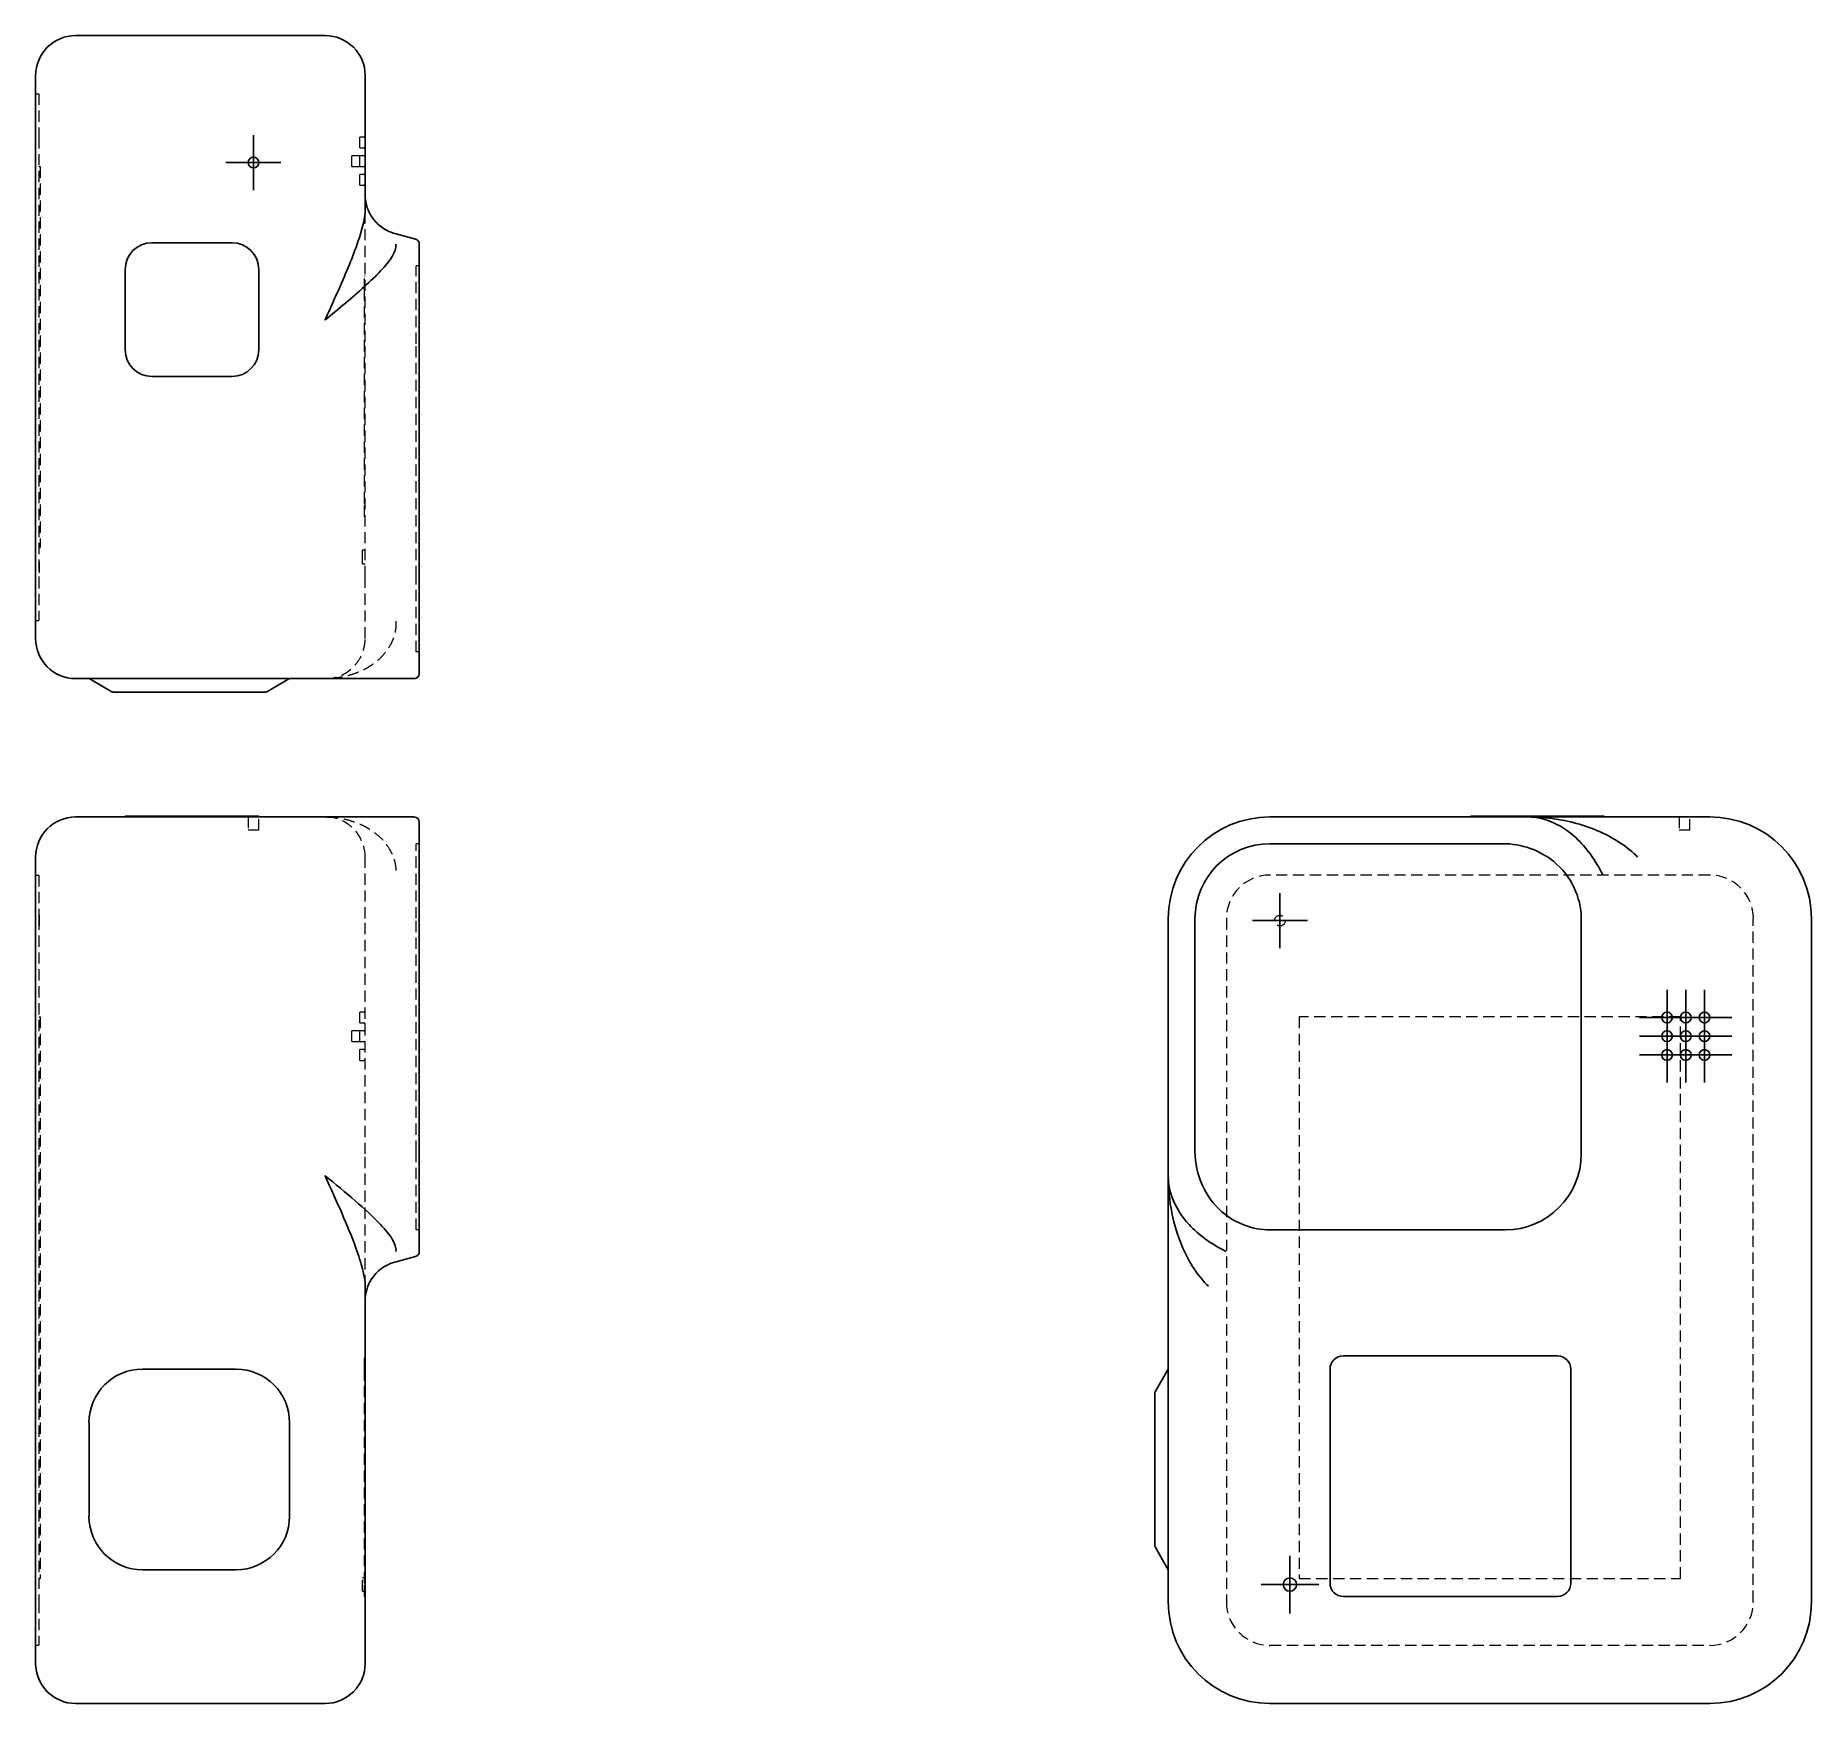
# Model space of a CAD drawing. Header units: millimetres. Extents: x 60 to 260, y 7 to 195.
import ezdxf

# ---------------------------------------------------------------- set-up
doc = ezdxf.new("R2010")
doc.units = ezdxf.units.MM
doc.linetypes.add('HIDDEN', pattern=[1.905, 1.27, -0.635])
doc.layers.add('10', color=7, linetype='Continuous')

# ---------------------------------------------------------------- blocks, each defined once
blk = doc.blocks.new('SW_CENTERMARKSYMBOL_0')
at = {"layer": '10', "color": 0}
for p, q in [((0, 2.5), (0, 3.1)), ((0, 0), (0, 2.5)), ((-2.5, 0), (-3.1, 0)), ((0, 0), (-2.5, 0)), ((0, 0), (0, -2.5)), ((0, 0), (2.5, 0)), ((2.5, 0), (3.1, 0)), ((0, -2.5), (0, -3.1))]:
    blk.add_line(p, q, dxfattribs=at)
blk = doc.blocks.new('SW_CENTERMARKSYMBOL_1')
at = {"layer": '10', "color": 0}
for p, q in [((0, 2.5), (0, 3.1)), ((0, 0), (0, 2.5)), ((-2.5, 0), (-3.1, 0)), ((0, 0), (-2.5, 0)), ((0, 0), (0, -2.5)), ((0, 0), (2.5, 0)), ((2.5, 0), (3.1, 0)), ((0, -2.5), (0, -3.1))]:
    blk.add_line(p, q, dxfattribs=at)
blk = doc.blocks.new('SW_CENTERMARKSYMBOL_2')
at = {"layer": '10', "color": 0}
for p, q in [((0, 2.5), (0, 3.1)), ((0, 0), (0, 2.5)), ((-2.5, 0), (-3.1, 0)), ((0, 0), (-2.5, 0)), ((0, 0), (0, -2.5)), ((0, 0), (2.5, 0)), ((2.5, 0), (3.1, 0)), ((0, -2.5), (0, -3.1))]:
    blk.add_line(p, q, dxfattribs=at)
blk = doc.blocks.new('SW_CENTERMARKSYMBOL_3')
at = {"layer": '10', "color": 0}
for p, q in [((0, 2.5), (0, 3.1)), ((0, 0), (0, 2.5)), ((-2.5, 0), (-3.1, 0)), ((0, 0), (-2.5, 0)), ((0, 0), (0, -2.5)), ((0, 0), (2.5, 0)), ((2.5, 0), (3.1, 0)), ((0, -2.5), (0, -3.1))]:
    blk.add_line(p, q, dxfattribs=at)
blk = doc.blocks.new('SW_CENTERMARKSYMBOL_4')
at = {"layer": '10', "color": 0}
for p, q in [((0, 2.5), (0, 3.1)), ((0, 0), (0, 2.5)), ((-2.5, 0), (-3.1, 0)), ((0, 0), (-2.5, 0)), ((0, 0), (0, -2.5)), ((0, 0), (2.5, 0)), ((2.5, 0), (3.1, 0)), ((0, -2.5), (0, -3.1))]:
    blk.add_line(p, q, dxfattribs=at)
blk = doc.blocks.new('SW_CENTERMARKSYMBOL_5')
at = {"layer": '10', "color": 0}
for p, q in [((0, 2.5), (0, 3.1)), ((0, 0), (0, 2.5)), ((-2.5, 0), (-3.1, 0)), ((0, 0), (-2.5, 0)), ((0, 0), (0, -2.5)), ((0, 0), (2.5, 0)), ((2.5, 0), (3.1, 0)), ((0, -2.5), (0, -3.1))]:
    blk.add_line(p, q, dxfattribs=at)
blk = doc.blocks.new('SW_CENTERMARKSYMBOL_6')
at = {"layer": '10', "color": 0}
for p, q in [((0, 2.5), (0, 3.1)), ((0, 0), (0, 2.5)), ((-2.5, 0), (-3.1, 0)), ((0, 0), (-2.5, 0)), ((0, 0), (0, -2.5)), ((0, 0), (2.5, 0)), ((2.5, 0), (3.1, 0)), ((0, -2.5), (0, -3.1))]:
    blk.add_line(p, q, dxfattribs=at)
blk = doc.blocks.new('SW_CENTERMARKSYMBOL_7')
at = {"layer": '10', "color": 0}
for p, q in [((0, 2.5), (0, 3.1)), ((0, 0), (0, 2.5)), ((-2.5, 0), (-3.1, 0)), ((0, 0), (-2.5, 0)), ((0, 0), (0, -2.5)), ((0, 0), (2.5, 0)), ((2.5, 0), (3.1, 0)), ((0, -2.5), (0, -3.1))]:
    blk.add_line(p, q, dxfattribs=at)
blk = doc.blocks.new('SW_CENTERMARKSYMBOL_8')
at = {"layer": '10', "color": 0}
for p, q in [((0, 2.5), (0, 3.1)), ((0, 0), (0, 2.5)), ((-2.5, 0), (-3.1, 0)), ((0, 0), (-2.5, 0)), ((0, 0), (0, -2.5)), ((0, 0), (2.5, 0)), ((2.5, 0), (3.1, 0)), ((0, -2.5), (0, -3.1))]:
    blk.add_line(p, q, dxfattribs=at)
blk = doc.blocks.new('SW_CENTERMARKSYMBOL_9')
at = {"layer": '10', "color": 0}
for p, q in [((0, 2.5), (0, 3.1)), ((0, 0), (0, 2.5)), ((-2.5, 0), (-3.1, 0)), ((0, 0), (-2.5, 0)), ((0, 0), (0, -2.5)), ((0, 0), (2.5, 0)), ((2.5, 0), (3.1, 0)), ((0, -2.5), (0, -3.1))]:
    blk.add_line(p, q, dxfattribs=at)
blk = doc.blocks.new('SW_CENTERMARKSYMBOL_10')
at = {"layer": '10', "color": 0}
for p, q in [((0, 2.5), (0, 3.1)), ((0, 0), (0, 2.5)), ((-2.5, 0), (-3.1, 0)), ((0, 0), (-2.5, 0)), ((0, 0), (0, -2.5)), ((0, 0), (2.5, 0)), ((2.5, 0), (3.1, 0)), ((0, -2.5), (0, -3.1))]:
    blk.add_line(p, q, dxfattribs=at)
blk = doc.blocks.new('SW_CENTERMARKSYMBOL_11')
at = {"layer": '10', "color": 0}
for p, q in [((0, 2.5), (0, 3.25)), ((0, 0), (0, 2.5)), ((-2.5, 0), (-3.25, 0)), ((0, 0), (-2.5, 0)), ((0, 0), (0, -2.5)), ((0, 0), (2.5, 0)), ((2.5, 0), (3.25, 0)), ((0, -2.5), (0, -3.25))]:
    blk.add_line(p, q, dxfattribs=at)

msp = doc.modelspace()

# ---------------------------------------------------------------- linework, layer by layer
at = {"color": 7, "linetype": 'Continuous', "lineweight": 25}
for p, q in [((64.37, 195), (92.48, 195)), ((59.85, 190.48), (59.85, 183.55)), ((97, 183.55), (97, 190.48)), ((59.85, 183.55), (59.85, 133.96)), ((97, 175.41), (97, 183.55)), ((102.66, 172.06), (100.35, 172.68)), ((82, 171.64), (72.96, 171.64)), ((69.94, 168.63), (69.94, 159.58)), ((85.02, 159.58), (85.02, 168.63)), ((103.1, 133.96), (103.1, 160.24)), ((72.96, 156.57), (82, 156.57)), ((59.85, 133.96), (59.85, 127.03)), ((103.1, 123.11), (103.1, 133.96)), ((64.37, 122.51), (102.5, 122.51)), ((65.88, 122.51), (68.44, 121.04)), ((88.48, 122.51), (85.91, 121.04)), ((68.59, 121), (71.9, 121)), ((71.9, 121), (82.45, 121)), ((82.45, 121), (85.77, 121)), ((64.37, 106.92), (102.5, 106.92)), ((69.94, 106.92), (69.94, 107)), ((69.94, 107), (72.96, 107)), ((72.96, 107), (82, 107)), ((82, 107), (85.02, 107)), ((85.02, 106.92), (85.02, 107)), ((103.1, 95.47), (103.1, 106.32)), ((225.24, 106.92), (198.96, 106.92)), ((221.57, 106.92), (221.57, 107)), ((221.57, 107), (224.58, 107)), ((224.58, 107), (233.63, 107)), ((227.93, 106.92), (225.24, 106.92)), ((248.55, 106.92), (227.93, 106.92)), ((233.63, 107), (236.64, 107)), ((236.64, 106.92), (236.64, 107)), ((59.85, 102.4), (59.85, 95.47)), ((198.96, 103.91), (225.24, 103.91)), ((59.85, 95.47), (59.85, 18.45)), ((103.1, 69.19), (103.1, 95.47)), ((187.51, 95.47), (187.51, 69.19)), ((190.52, 69.19), (190.52, 95.47)), ((234.05, 95.47), (234.05, 68.94)), ((260, 18.45), (260, 95.47)), ((187.51, 69.19), (187.51, 66.5)), ((187.51, 66.5), (187.51, 18.45)), ((225.49, 60.38), (198.96, 60.38)), ((100.35, 56.75), (102.66, 57.37)), ((97, 18.45), (97, 54.02)), ((207.25, 46.19), (231.36, 46.19)), ((71.9, 44.68), (82.45, 44.68)), ((187.51, 44.68), (186.04, 42.11)), ((205.74, 20.56), (205.74, 44.68)), ((232.87, 44.68), (232.87, 20.56)), ((186, 41.96), (186, 38.65)), ((65.88, 28.1), (65.88, 38.65)), ((88.48, 38.65), (88.48, 28.1)), ((186, 38.65), (186, 28.1)), ((186, 28.1), (186, 24.79)), ((187.51, 22.07), (186.04, 24.64)), ((82.45, 22.07), (71.9, 22.07)), ((59.85, 18.45), (59.85, 11.52)), ((97, 11.52), (97, 18.45)), ((231.36, 19.06), (207.25, 19.06)), ((64.37, 7), (92.48, 7)), ((198.96, 7), (248.55, 7))]:
    msp.add_line(p, q, dxfattribs=at)
at = {"color": 7, "linetype": 'HIDDEN', "lineweight": 18}
for p, q in [((59.85, 188.44), (60.22, 188.44)), ((60.22, 188.44), (60.22, 183.55)), ((60.22, 183.55), (60.22, 133.96)), ((96.4, 182.94), (96.4, 183.55)), ((96.85, 183.55), (96.4, 183.55)), ((96.4, 182.34), (96.4, 182.94)), ((96.4, 182.34), (96.85, 182.34)), ((60.22, 180.23), (60.37, 180.23)), ((60.37, 180.23), (60.37, 137.28)), ((95.49, 180.83), (95.49, 181.44)), ((96.4, 181.44), (95.49, 181.44)), ((95.49, 180.23), (95.49, 180.83)), ((95.49, 180.23), (96.4, 180.23)), ((96.4, 180.83), (96.4, 181.44)), ((96.85, 181.44), (96.4, 181.44)), ((96.4, 180.23), (96.4, 180.83)), ((96.4, 180.23), (96.85, 180.23)), ((96.4, 178.72), (96.4, 179.33)), ((96.85, 179.33), (96.4, 179.33)), ((96.4, 178.12), (96.4, 178.72)), ((96.4, 178.12), (96.85, 178.12)), ((97, 160.49), (97, 175.41)), ((103.1, 169.05), (102.73, 169.05)), ((97, 167.87), (96.92, 167.87)), ((96.92, 166.36), (96.92, 167.87)), ((96.92, 142.25), (96.92, 166.36)), ((97, 133.96), (97, 160.49)), ((102.73, 133.96), (102.73, 160.24)), ((96.92, 140.74), (96.92, 142.25)), ((97, 140.74), (96.92, 140.74)), ((60.22, 137.28), (60.37, 137.28)), ((96.7, 136.22), (96.7, 136.98)), ((97, 136.98), (96.7, 136.98)), ((96.7, 135.47), (96.7, 136.22)), ((60.24, 135.69), (60.22, 135.69)), ((60.22, 134.49), (60.24, 134.49)), ((60.24, 135.69), (60.24, 134.49)), ((96.7, 135.47), (97, 135.47)), ((60.22, 133.96), (60.22, 129.06)), ((97, 127.03), (97, 133.96)), ((102.73, 125.52), (102.73, 133.96)), ((59.85, 129.06), (60.22, 129.06)), ((103.1, 125.52), (102.73, 125.52)), ((83.81, 106.92), (83.81, 105.42)), ((85.02, 105.42), (85.02, 106.92)), ((245.08, 106.92), (245.08, 105.42)), ((246.29, 105.42), (246.29, 106.92)), ((85.02, 105.42), (83.81, 105.42)), ((246.29, 105.42), (245.08, 105.42)), ((97, 95.47), (97, 102.4)), ((103.1, 103.91), (102.73, 103.91)), ((102.73, 95.47), (102.73, 103.91)), ((59.85, 100.37), (60.22, 100.37)), ((60.22, 100.37), (60.22, 95.47)), ((248.55, 100.37), (198.96, 100.37)), ((60.24, 95.85), (60.22, 95.85)), ((60.22, 95.47), (60.22, 18.45)), ((60.22, 94.64), (60.24, 94.64)), ((60.24, 95.85), (60.24, 94.64)), ((97, 68.94), (97, 95.47)), ((102.73, 69.19), (102.73, 95.47)), ((194.06, 95.47), (194.06, 18.45)), ((253.44, 18.45), (253.44, 95.47)), ((60.22, 84.39), (60.37, 84.39)), ((60.37, 84.39), (60.37, 21.09)), ((96.4, 83.71), (96.4, 84.92)), ((96.85, 84.92), (96.4, 84.92)), ((245.23, 84.39), (202.28, 84.39)), ((202.28, 84.39), (202.28, 21.09)), ((245.23, 21.09), (245.23, 84.39)), ((95.49, 81.6), (95.49, 82.81)), ((96.4, 82.81), (95.49, 82.81)), ((96.4, 83.71), (96.85, 83.71)), ((96.4, 81.6), (96.4, 82.81)), ((96.85, 82.81), (96.4, 82.81)), ((95.49, 81.6), (96.4, 81.6)), ((96.4, 81.6), (96.85, 81.6)), ((96.4, 79.49), (96.4, 80.7)), ((96.85, 80.7), (96.4, 80.7)), ((96.4, 79.49), (96.85, 79.49)), ((97, 54.02), (97, 68.94)), ((103.1, 60.38), (102.73, 60.38)), ((97, 46.19), (96.92, 46.19)), ((96.92, 44.68), (96.92, 46.19)), ((96.92, 20.56), (96.92, 44.68)), ((60.22, 21.09), (60.37, 21.09)), ((96.7, 19.66), (96.7, 21.17)), ((97, 21.17), (96.7, 21.17)), ((96.92, 19.06), (96.92, 20.56)), ((202.28, 21.09), (245.23, 21.09)), ((60.22, 18.45), (60.22, 13.56)), ((96.7, 19.66), (97, 19.66)), ((97, 19.06), (96.92, 19.06)), ((59.85, 13.56), (60.22, 13.56)), ((198.96, 13.56), (248.55, 13.56))]:
    msp.add_line(p, q, dxfattribs=at)
at = {"color": 7, "linetype": 'Continuous', "lineweight": 25}
for centre, radius in [((84.41, 180.68), 0.603), ((243.72, 84.32), 0.603), ((245.83, 84.32), 0.603), ((247.94, 84.32), 0.603), ((243.72, 82.21), 0.603), ((245.83, 82.21), 0.603), ((247.94, 82.21), 0.603), ((243.72, 80.1), 0.603), ((245.83, 80.1), 0.603), ((247.94, 80.1), 0.603), ((201.22, 20.41), 0.754)]:
    msp.add_circle(centre, radius, dxfattribs=at)
at = {"color": 7, "linetype": 'HIDDEN', "lineweight": 18}
msp.add_circle((200.09, 95.24), 0.603, dxfattribs=at)
at = {"color": 7, "linetype": 'Continuous', "lineweight": 25}
for centre, radius, start, end in [((64.37, 190.48), 4.52, 90, 180), ((92.48, 190.48), 4.52, 0, 90), ((72.96, 168.63), 3.01, 90, 180), ((82, 168.63), 3.01, 0, 90), ((72.96, 159.58), 3.01, 180, 270), ((82, 159.58), 3.01, 270, 0), ((64.37, 127.03), 4.52, 180, 270), ((102.5, 123.11), 0.603, 270, 0), ((68.59, 121.3), 0.301, 240.2551, 270), ((85.77, 121.3), 0.301, 270, 299.7449), ((64.37, 102.4), 4.52, 90, 180), ((102.5, 106.32), 0.603, 0, 90), ((198.96, 95.47), 11.45, 90, 180), ((248.55, 95.47), 11.45, 0, 90), ((198.96, 95.47), 8.44, 90, 180), ((225.49, 68.94), 8.56, 270, 0), ((207.25, 44.68), 1.51, 90, 180), ((231.36, 44.68), 1.51, 0, 90), ((71.9, 38.65), 6.03, 90, 180), ((82.45, 38.65), 6.03, 0, 90), ((186.3, 41.96), 0.301, 150.2551, 180), ((71.9, 28.1), 6.03, 180, 270), ((82.45, 28.1), 6.03, 270, 0), ((186.3, 24.79), 0.301, 180, 209.7449), ((207.25, 20.56), 1.51, 180, 270), ((231.36, 20.56), 1.51, 270, 0), ((198.96, 18.45), 11.45, 180, 270), ((248.55, 18.45), 11.45, 270, 0), ((64.37, 11.52), 4.52, 180, 270), ((92.48, 11.52), 4.52, 270, 0)]:
    msp.add_arc(centre, radius, start, end, dxfattribs=at)
at = {"color": 7, "linetype": 'HIDDEN', "lineweight": 18}
for centre, radius, start, end in [((96.85, 183.7), 0.151, 270, 0), ((96.85, 182.19), 0.151, 0, 90), ((96.85, 181.59), 0.151, 270, 0), ((96.85, 180.08), 0.151, 0, 90), ((96.85, 179.48), 0.151, 270, 0), ((96.85, 177.97), 0.151, 0, 90), ((198.96, 95.47), 4.9, 90, 180), ((248.55, 95.47), 4.9, 0, 90), ((96.85, 85.07), 0.151, 270, 0), ((96.85, 83.56), 0.151, 0, 90), ((96.85, 82.96), 0.151, 270, 0), ((96.85, 81.45), 0.151, 0, 90), ((96.85, 80.85), 0.151, 270, 0), ((96.85, 79.34), 0.151, 0, 90), ((198.96, 18.45), 4.9, 180, 270), ((248.55, 18.45), 4.9, 270, 0)]:
    msp.add_arc(centre, radius, start, end, dxfattribs=at)
at = {"color": 7, "linetype": 'Continuous', "lineweight": 25}
for points, knots in [([(97, 177.05), (97, 176.55), (97.08, 176.06), (97.4, 175.13), (97.63, 174.69), (98.23, 173.9), (98.6, 173.56), (99.42, 173.01), (99.87, 172.81), (100.35, 172.68)], [0, 0, 0, 0, 0.25, 0.25, 0.5, 0.5, 0.75, 0.75, 1, 1, 1, 1]), ([(97, 175.41), (97, 174.28), (96.36, 172.03), (94.62, 167.67), (93.33, 164.83), (92.48, 162.95), (92.48, 162.94), (92.48, 162.93)], [-0.002081, -0.002081, -0.002081, -0.002081, 0.499973, 0.751001, 1.253055, 1.253055, 1.255135, 1.255135, 1.255135, 1.255135]), ([(92.48, 162.93), (92.48, 162.94), (92.49, 162.94), (94.02, 164.21), (96.35, 166.12), (99.45, 169.08), (100.54, 170.64), (100.47, 171.47)], [-0.002081, -0.002081, -0.002081, -0.002081, 0, 0, 0.502054, 0.753081, 1.255135, 1.255135, 1.255135, 1.255135]), ([(102.66, 172.06), (102.78, 172.03), (102.9, 171.95), (103.06, 171.74), (103.1, 171.61), (103.1, 171.48)], [0, 0, 0, 0, 0.5, 0.5, 1, 1, 1, 1]), ([(103.1, 160.24), (103.1, 160.35), (103.1, 160.62), (103.1, 161.1), (103.1, 161.72), (103.1, 162.57), (103.1, 163.54), (103.1, 164.5), (103.1, 165.48), (103.1, 166.75), (103.1, 168.23), (103.1, 169.64), (103.1, 170.69), (103.1, 171.15), (103.1, 171.35), (103.1, 171.43), (103.1, 171.47), (103.1, 171.48), (103.1, 171.48)], [0, 0, 0, 0, 0.019071, 0.046634, 0.082683, 0.12721, 0.195234, 0.254068, 0.303873, 0.380332, 0.505681, 0.6302, 0.753905, 0.87702, 0.894324, 0.938529, 0.973763, 1, 1, 1, 1]), ([(227.93, 106.92), (227.94, 106.92), (227.94, 106.92), (229.21, 106.92), (231.12, 106.4), (234.08, 104.22), (235.64, 102.06), (236.47, 100.44)], [-0.002081, -0.002081, -0.002081, -0.002081, 0, 0, 0.502054, 0.753081, 1.255135, 1.255135, 1.255135, 1.255135]), ([(240.41, 102.4), (239.28, 103.53), (237.03, 105.04), (232.67, 106.56), (229.83, 106.92), (227.95, 106.92), (227.94, 106.92), (227.93, 106.92)], [-0.002081, -0.002081, -0.002081, -0.002081, 0.499973, 0.751001, 1.253055, 1.253055, 1.255135, 1.255135, 1.255135, 1.255135]), ([(225.24, 103.91), (227.32, 103.91), (229.39, 103.17), (230.96, 101.89), (232.9, 100.3), (234.05, 97.89), (234.05, 95.47)], [-1.570796, -1.570796, -1.570796, -1.570796, -0.869473, -0.869473, -0.869473, 0, 0, 0, 0]), ([(103.1, 57.95), (103.1, 57.95), (103.1, 57.96), (103.1, 57.97), (103.1, 57.99), (103.1, 58.02), (103.1, 58.06), (103.1, 58.11), (103.1, 58.19), (103.1, 58.38), (103.1, 58.74), (103.1, 59.26), (103.1, 60.02), (103.1, 61.2), (103.1, 62.69), (103.1, 63.95), (103.1, 64.93), (103.1, 65.9), (103.1, 66.93), (103.1, 67.89), (103.1, 68.63), (103.1, 69.03), (103.1, 69.19)], [0, 0, 0, 0, 0.017563, 0.035123, 0.052683, 0.070245, 0.08781, 0.10538, 0.122955, 0.164462, 0.246174, 0.307989, 0.370011, 0.49448, 0.619792, 0.696298, 0.746018, 0.804854, 0.872839, 0.930363, 0.972756, 1, 1, 1, 1]), ([(198.96, 60.38), (197.01, 60.38), (195.06, 61.11), (193.55, 62.43), (191.68, 64.06), (190.52, 66.61), (190.52, 69.19)], [0, 0, 0, 0, 0.701323, 0.701323, 0.701323, 1.570796, 1.570796, 1.570796, 1.570796]), ([(100.47, 57.96), (100.51, 58.37), (100.18, 59.31), (97.91, 62.05), (94.77, 64.6), (92.49, 66.49), (92.48, 66.5), (92.48, 66.5)], [-0.001453, -0.001453, -0.001453, -0.001453, 0.249654, 0.500761, 1.254081, 1.254081, 1.255534, 1.255534, 1.255534, 1.255534]), ([(92.48, 66.5), (92.48, 66.5), (92.48, 66.49), (93.75, 63.68), (95.48, 59.88), (96.78, 55.91), (97, 54.59), (97, 54.02)], [-0.001453, -0.001453, -0.001453, -0.001453, 0, 0, 0.75332, 1.004427, 1.255534, 1.255534, 1.255534, 1.255534]), ([(193.99, 57.96), (193.18, 58.37), (191.62, 59.31), (188.53, 62.05), (187.51, 64.6), (187.51, 66.49), (187.51, 66.5), (187.51, 66.5)], [-0.001453, -0.001453, -0.001453, -0.001453, 0.249654, 0.500761, 1.254081, 1.254081, 1.255534, 1.255534, 1.255534, 1.255534]), ([(187.51, 66.5), (187.51, 66.5), (187.51, 66.49), (187.51, 63.68), (188.22, 59.88), (190.38, 55.91), (191.46, 54.59), (192.03, 54.02)], [-0.001453, -0.001453, -0.001453, -0.001453, 0, 0, 0.75332, 1.004427, 1.255534, 1.255534, 1.255534, 1.255534]), ([(97, 52.38), (97, 53.23), (97.56, 55.21), (99.26, 56.46), (100.35, 56.75)], [0, 0, 0, 0, 0.428571, 1, 1, 1, 1])]:
    msp.add_open_spline(points, degree=3, knots=knots, dxfattribs=at)
at = {"color": 7, "linetype": 'HIDDEN', "lineweight": 18}
for points, knots in [([(102.73, 160.24), (102.73, 162.32), (102.73, 164.39), (102.73, 165.96), (102.73, 167.9), (102.73, 169.05), (102.73, 169.05)], [-1.570796, -1.570796, -1.570796, -1.570796, -0.869473, -0.869473, -0.869473, 0, 0, 0, 0]), ([(100.47, 128.99), (100.47, 128.75), (100.47, 128.27), (100.34, 127.57), (100.12, 126.87), (99.77, 126.15), (99.28, 125.42), (98.63, 124.73), (97.97, 124.19), (97.32, 123.77), (96.71, 123.44), (96.04, 123.15), (95.43, 122.94), (94.89, 122.79), (94.4, 122.69), (93.84, 122.59), (93.24, 122.53), (92.84, 122.52), (92.65, 122.51)], [0, 0, 0, 0, 0.05692, 0.115528, 0.176487, 0.240388, 0.322168, 0.404382, 0.493531, 0.551468, 0.613921, 0.680945, 0.752585, 0.790293, 0.835515, 0.888253, 0.94851, 1, 1, 1, 1]), ([(92.48, 122.51), (92.48, 122.51), (92.48, 122.51), (93.75, 122.51), (95.48, 123.22), (96.78, 125.38), (97, 126.46), (97, 127.03)], [-0.001453, -0.001453, -0.001453, -0.001453, 0, 0, 0.75332, 1.004427, 1.255534, 1.255534, 1.255534, 1.255534]), ([(97, 102.4), (97, 103.53), (96.36, 105.04), (94.62, 106.56), (93.33, 106.92), (92.48, 106.92), (92.48, 106.92), (92.48, 106.92)], [-0.002081, -0.002081, -0.002081, -0.002081, 0.499973, 0.751001, 1.253055, 1.253055, 1.255135, 1.255135, 1.255135, 1.255135]), ([(92.69, 106.91), (93.02, 106.9), (93.71, 106.88), (94.68, 106.7), (95.46, 106.48), (96.02, 106.28), (96.48, 106.09), (96.97, 105.86), (97.5, 105.55), (98.09, 105.15), (98.7, 104.63), (99.31, 103.96), (99.78, 103.26), (100.13, 102.55), (100.35, 101.86), (100.47, 101.15), (100.47, 100.68), (100.47, 100.44)], [0, 0, 0, 0, 0.0924583, 0.1900145, 0.2729437, 0.3156922, 0.3531869, 0.4087372, 0.465359, 0.519338, 0.6035558, 0.6808898, 0.760142, 0.8240379, 0.8849141, 0.94335, 1, 1, 1, 1]), ([(102.73, 60.38), (102.73, 60.38), (102.73, 61.11), (102.73, 62.43), (102.73, 64.06), (102.73, 66.61), (102.73, 69.19)], [0, 0, 0, 0, 0.701323, 0.701323, 0.701323, 1.570796, 1.570796, 1.570796, 1.570796])]:
    msp.add_open_spline(points, degree=3, knots=knots, dxfattribs=at)
at = {"color": 7, "linetype": 'Continuous', "lineweight": 25}
msp.add_open_spline([(102.66, 57.37), (102.78, 57.4), (103.01, 57.56), (103.1, 57.82), (103.1, 57.95)], degree=3, dxfattribs=at)

# ---------------------------------------------------------------- block references
at = {"layer": '10'}
for name, p in [('SW_CENTERMARKSYMBOL_0', (84.41, 180.68)), ('SW_CENTERMARKSYMBOL_1', (200.09, 95.24)), ('SW_CENTERMARKSYMBOL_2', (243.72, 84.32)), ('SW_CENTERMARKSYMBOL_3', (245.83, 84.32)), ('SW_CENTERMARKSYMBOL_4', (247.94, 84.32)), ('SW_CENTERMARKSYMBOL_7', (243.72, 82.21)), ('SW_CENTERMARKSYMBOL_6', (245.83, 82.21)), ('SW_CENTERMARKSYMBOL_5', (247.94, 82.21)), ('SW_CENTERMARKSYMBOL_8', (243.72, 80.1)), ('SW_CENTERMARKSYMBOL_10', (245.83, 80.1)), ('SW_CENTERMARKSYMBOL_9', (247.94, 80.1)), ('SW_CENTERMARKSYMBOL_11', (201.22, 20.41))]:
    msp.add_blockref(name, p, dxfattribs=at)

doc.saveas('drawing.dxf')
